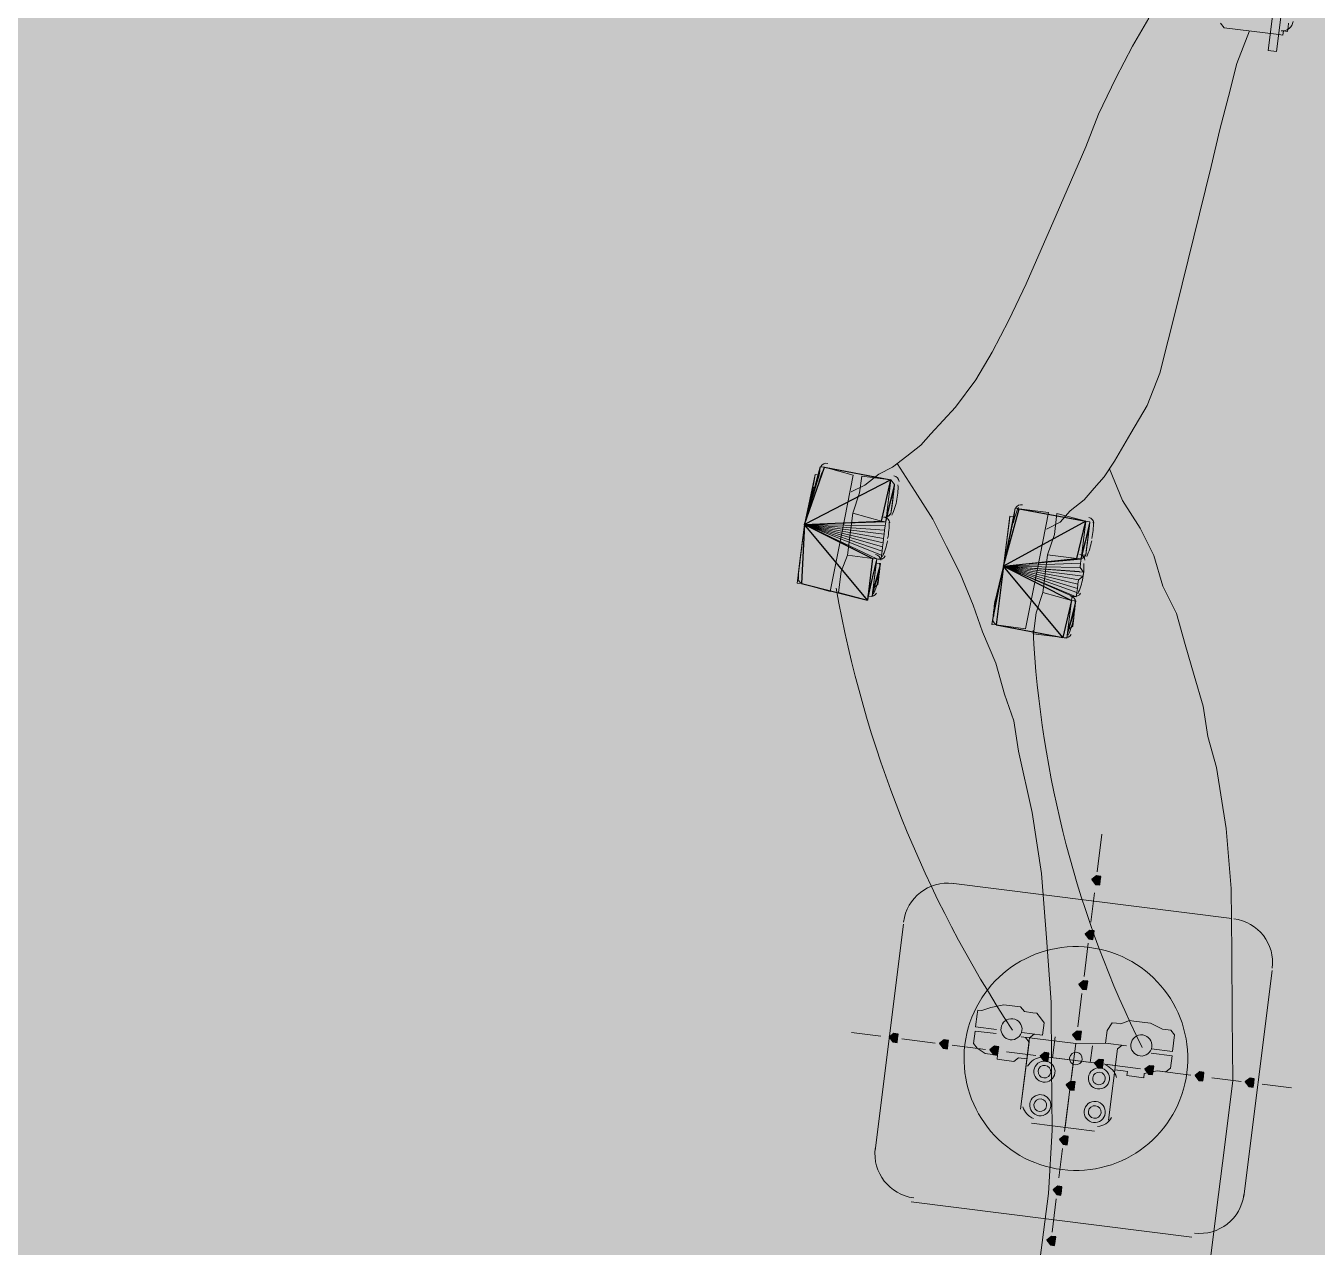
# Model space of a CAD drawing. Header units: metres. Extents: x -4 to 509425, y 7549 to 4732445.
# Drawn here: x 476035.607 to 476038.196, y 4719723.227 to 4719725.675 of the extents above; entities that cross this region are included whole.
import ezdxf

# ---------------------------------------------------------------- set-up
doc = ezdxf.new("R2010")
doc.units = ezdxf.units.M
doc.header["$LTSCALE"] = 0.01
doc.header["$MEASUREMENT"] = 0
doc.layers.get('0').update_dxf_attribs({"lineweight": 0})
doc.layers.add('_SUBESTACIÓN', color=1, linetype='Continuous')
doc.layers.add('SUBESTACION LA VID', color=253, linetype='Continuous')

# ---------------------------------------------------------------- blocks, each defined once
blk = doc.blocks.new('A$Cfff6051d')
at = {"layer": 'SUBESTACION LA VID', "transparency": 33554687}
h = blk.add_hatch(color=256, dxfattribs=at)
h.dxf.hatch_style = 2
h.paths.add_polyline_path([(476037.7612, 4719723.9615), (476037.7623, 4719723.9699), (476037.7539, 4719723.9709), (476037.7444, 4719723.9636), (476037.7518, 4719723.9541), (476037.7602, 4719723.9531)])
h = blk.add_hatch(color=256, dxfattribs=at)
h.dxf.hatch_style = 2
h.paths.add_polyline_path([(476037.7475, 4719723.8523), (476037.7486, 4719723.8607), (476037.7402, 4719723.8617), (476037.7307, 4719723.8544), (476037.7381, 4719723.8449), (476037.7465, 4719723.8439)])
h = blk.add_hatch(color=256, dxfattribs=at)
h.dxf.hatch_style = 2
h.paths.add_polyline_path([(476037.7349, 4719723.7515), (476037.736, 4719723.7599), (476037.7276, 4719723.7609), (476037.7181, 4719723.7536), (476037.7254, 4719723.7441), (476037.7338, 4719723.7431)])
h = blk.add_hatch(color=256, dxfattribs=at)
h.dxf.hatch_style = 2
h.paths.add_polyline_path([(476037.7223, 4719723.6506), (476037.7233, 4719723.659), (476037.7149, 4719723.6601), (476037.7055, 4719723.6528), (476037.7128, 4719723.6433), (476037.7212, 4719723.6422)])
h = blk.add_hatch(color=256, dxfattribs=at)
h.dxf.hatch_style = 2
h.paths.add_polyline_path([(476037.3547, 4719723.6455), (476037.3558, 4719723.6539), (476037.3474, 4719723.655), (476037.3379, 4719723.6476), (476037.3453, 4719723.6382), (476037.3537, 4719723.6371)])
h = blk.add_hatch(color=256, dxfattribs=at)
h.dxf.hatch_style = 2
h.paths.add_polyline_path([(476037.4555, 4719723.6329), (476037.4566, 4719723.6413), (476037.4482, 4719723.6423), (476037.4387, 4719723.635), (476037.4461, 4719723.6255), (476037.4545, 4719723.6245)])
h = blk.add_hatch(color=256, dxfattribs=at)
h.dxf.hatch_style = 2
h.paths.add_polyline_path([(476037.5563, 4719723.6203), (476037.5574, 4719723.6287), (476037.549, 4719723.6297), (476037.5395, 4719723.6224), (476037.5469, 4719723.6129), (476037.5553, 4719723.6119)])
h = blk.add_hatch(color=256, dxfattribs=at)
h.dxf.hatch_style = 2
h.paths.add_polyline_path([(476037.6571, 4719723.6076), (476037.6582, 4719723.616), (476037.6498, 4719723.6171), (476037.6403, 4719723.6097), (476037.6477, 4719723.6003), (476037.6561, 4719723.5992)])
h = blk.add_hatch(color=256, dxfattribs=at)
h.dxf.hatch_style = 2
h.paths.add_polyline_path([(476037.7663, 4719723.5939), (476037.7674, 4719723.6023), (476037.759, 4719723.6034), (476037.7495, 4719723.596), (476037.7569, 4719723.5866), (476037.7653, 4719723.5855)])
h = blk.add_hatch(color=256, dxfattribs=at)
h.dxf.hatch_style = 2
h.paths.add_polyline_path([(476037.8671, 4719723.5813), (476037.8682, 4719723.5897), (476037.8598, 4719723.5907), (476037.8503, 4719723.5834), (476037.8577, 4719723.5739), (476037.8661, 4719723.5729)])
h = blk.add_hatch(color=256, dxfattribs=at)
h.dxf.hatch_style = 2
h.paths.add_polyline_path([(476037.7096, 4719723.5498), (476037.7107, 4719723.5582), (476037.7023, 4719723.5593), (476037.6928, 4719723.552), (476037.7002, 4719723.5425), (476037.7086, 4719723.5414)])
h = blk.add_hatch(color=256, dxfattribs=at)
h.dxf.hatch_style = 2
h.paths.add_polyline_path([(476037.9679, 4719723.5687), (476037.969, 4719723.5771), (476037.9606, 4719723.5781), (476037.9511, 4719723.5708), (476037.9585, 4719723.5613), (476037.9669, 4719723.5603)])
h = blk.add_hatch(color=256, dxfattribs=at)
h.dxf.hatch_style = 2
h.paths.add_polyline_path([(476038.0688, 4719723.556), (476038.0698, 4719723.5644), (476038.0614, 4719723.5655), (476038.0519, 4719723.5581), (476038.0593, 4719723.5487), (476038.0677, 4719723.5476)])
h = blk.add_hatch(color=256, dxfattribs=at)
h.dxf.hatch_style = 2
h.paths.add_polyline_path([(476037.6959, 4719723.4406), (476037.697, 4719723.449), (476037.6886, 4719723.4501), (476037.6791, 4719723.4427), (476037.6865, 4719723.4333), (476037.6949, 4719723.4322)])
h = blk.add_hatch(color=256, dxfattribs=at)
h.dxf.hatch_style = 2
h.paths.add_polyline_path([(476037.6833, 4719723.3398), (476037.6843, 4719723.3482), (476037.6759, 4719723.3493), (476037.6665, 4719723.3419), (476037.6738, 4719723.3325), (476037.6822, 4719723.3314)])
h = blk.add_hatch(color=256, dxfattribs=at)
h.dxf.hatch_style = 2
h.paths.add_polyline_path([(476037.6707, 4719723.239), (476037.6717, 4719723.2474), (476037.6633, 4719723.2485), (476037.6539, 4719723.2411), (476037.6612, 4719723.2317), (476037.6696, 4719723.2306)])
at = {"layer": 'SUBESTACION LA VID', "lineweight": 15}
for p, q in [((476038.0097, 4719725.6709), (476038.1189, 4719725.6572)), ((476037.7549, 4719723.9793), (476037.7644, 4719724.0549)), ((476037.4619, 4719723.9563), (476038.0248, 4719723.8858)), ((476037.7423, 4719723.8785), (476037.7497, 4719723.9373)), ((476037.3664, 4719723.8744), (476037.3095, 4719723.4208)), ((476037.7286, 4719723.7693), (476037.737, 4719723.8365)), ((476038.1056, 4719723.7818), (476038.0487, 4719723.3282)), ((476037.716, 4719723.6685), (476037.7244, 4719723.7357)), ((476037.2623, 4719723.6571), (476037.3211, 4719723.6497)), ((476037.3631, 4719723.6445), (476037.4303, 4719723.6361)), ((476037.4639, 4719723.6318), (476037.5311, 4719723.6234)), ((476037.7118, 4719723.6349), (476037.6025, 4719723.6486)), ((476037.6708, 4719723.6486), (476037.6655, 4719723.6066)), ((476037.7033, 4719723.5677), (476037.7118, 4719723.6349)), ((476037.7118, 4719723.6349), (476037.7716, 4719723.6359)), ((476037.7716, 4719723.6359), (476037.8136, 4719723.6307)), ((476037.5731, 4719723.6182), (476037.6319, 4719723.6108)), ((476037.7915, 4719723.5908), (476037.6403, 4719723.6097)), ((476037.6739, 4719723.6055), (476037.7327, 4719723.5981)), ((476037.7454, 4719723.6307), (476037.7411, 4719723.5971)), ((476037.7075, 4719723.6013), (476037.6896, 4719723.4585)), ((476037.7747, 4719723.5929), (476037.8419, 4719723.5845)), ((476037.8755, 4719723.5802), (476037.9427, 4719723.5718)), ((476037.9847, 4719723.5665), (476038.0435, 4719723.5592)), ((476038.0856, 4719723.5539), (476038.1444, 4719723.5465)), ((476037.6907, 4719723.4669), (476037.6981, 4719723.5257)), ((476037.7495, 4719723.4595), (476037.6235, 4719723.4753)), ((476037.6781, 4719723.3661), (476037.6854, 4719723.4249)), ((476037.6644, 4719723.2569), (476037.6728, 4719723.3241)), ((476037.3819, 4719723.3179), (476037.9447, 4719723.2473))]:
    blk.add_line(p, q, dxfattribs=at)
at = {"layer": 'SUBESTACION LA VID', "lineweight": 0}
for p, q in [((476037.3488, 4719724.7555), (476037.332, 4719724.6893)), ((476037.3446, 4719724.7219), (476037.3436, 4719724.7135)), ((476037.1682, 4719724.6757), (476037.3309, 4719724.6809)), ((476037.1682, 4719724.6757), (476037.3309, 4719724.6809)), ((476037.1682, 4719724.6757), (476037.3309, 4719724.6809)), ((476037.1682, 4719724.6757), (476037.3299, 4719724.6725)), ((476037.1682, 4719724.6757), (476037.3299, 4719724.6725)), ((476037.1682, 4719724.6757), (476037.3288, 4719724.6641)), ((476037.1682, 4719724.6757), (476037.3288, 4719724.6641)), ((476037.1682, 4719724.6757), (476037.3278, 4719724.6557)), ((476037.1682, 4719724.6757), (476037.3278, 4719724.6557)), ((476037.3267, 4719724.6473), (476037.1682, 4719724.6757)), ((476037.3267, 4719724.6473), (476037.1682, 4719724.6757)), ((476037.1682, 4719724.6757), (476037.3131, 4719724.6064)), ((476037.1682, 4719724.6757), (476037.3131, 4719724.6064)), ((476037.1682, 4719724.6757), (476037.3225, 4719724.6137)), ((476037.1682, 4719724.6757), (476037.3225, 4719724.6137)), ((476037.1682, 4719724.6757), (476037.3225, 4719724.6137)), ((476037.1682, 4719724.6757), (476037.3236, 4719724.6221)), ((476037.1682, 4719724.6757), (476037.3236, 4719724.6221)), ((476037.1682, 4719724.6757), (476037.3246, 4719724.6305)), ((476037.1682, 4719724.6757), (476037.3246, 4719724.6305)), ((476037.3257, 4719724.6389), (476037.1682, 4719724.6757)), ((476037.3257, 4719724.6389), (476037.1682, 4719724.6757)), ((476037.7405, 4719724.6808), (476037.7226, 4719724.6062)), ((476037.3257, 4719724.6389), (476037.3267, 4719724.6473)), ((476037.3267, 4719724.6473), (476037.3267, 4719724.6473)), ((476037.3036, 4719724.5308), (476037.312, 4719724.598)), ((476037.5672, 4719724.5916), (476037.7226, 4719724.6062)), ((476037.5672, 4719724.5916), (476037.7216, 4719724.5978)), ((476037.5672, 4719724.5916), (476037.7216, 4719724.5978)), ((476037.5672, 4719724.5916), (476037.7216, 4719724.5978)), ((476037.5672, 4719724.5916), (476037.7216, 4719724.5978)), ((476037.5672, 4719724.5916), (476037.7205, 4719724.5894)), ((476037.5672, 4719724.5916), (476037.7205, 4719724.5894)), ((476037.5672, 4719724.5916), (476037.7194, 4719724.581)), ((476037.5672, 4719724.5916), (476037.7278, 4719724.58)), ((476037.5672, 4719724.5916), (476037.7268, 4719724.5716)), ((476037.7268, 4719724.5716), (476037.5672, 4719724.5916)), ((476037.7173, 4719724.5642), (476037.5672, 4719724.5916)), ((476037.5672, 4719724.5916), (476037.7047, 4719724.5317)), ((476037.5672, 4719724.5916), (476037.7131, 4719724.5306)), ((476037.5672, 4719724.5916), (476037.7131, 4719724.5306)), ((476037.5672, 4719724.5916), (476037.7131, 4719724.5306)), ((476037.5672, 4719724.5916), (476037.7142, 4719724.539)), ((476037.5672, 4719724.5916), (476037.7142, 4719724.539)), ((476037.5672, 4719724.5916), (476037.7152, 4719724.5474)), ((476037.5672, 4719724.5916), (476037.7152, 4719724.5474)), ((476037.5672, 4719724.5916), (476037.7163, 4719724.5558)), ((476037.7163, 4719724.5558), (476037.5672, 4719724.5916)), ((476037.7173, 4719724.5642), (476037.5672, 4719724.5916)), ((476037.3162, 4719724.5633), (476037.3173, 4719724.5717)), ((476037.7163, 4719724.5558), (476037.7173, 4719724.5642)), ((476037.7268, 4719724.5716), (476037.7173, 4719724.5642)), ((476037.6942, 4719724.4477), (476037.7037, 4719724.5233)), ((476037.6942, 4719724.4477), (476037.7037, 4719724.5233)), ((476037.6952, 4719724.4561), (476037.7121, 4719724.5222))]:
    blk.add_line(p, q, dxfattribs=at)
at = {"layer": 'SUBESTACION LA VID', "lineweight": 15}
for points in [[(476038.1388, 4719725.6803), (476038.1378, 4719725.6719), (476038.1367, 4719725.6635), (476038.1283, 4719725.6646), (476038.1273, 4719725.6562), (476038.1189, 4719725.6572), (476038.0097, 4719725.6709), (476038.0023, 4719725.6804)], [(476038.1368, 4719725.8), (476038.1147, 4719725.6236), (476038.0979, 4719725.6257), (476038.12, 4719725.8021)], [(476037.8585, 4719725.6899), (476037.8259, 4719725.6342), (476037.7923, 4719725.5702), (476037.7576, 4719725.4977), (476037.7324, 4719725.4326), (476037.6725, 4719725.2951), (476037.6125, 4719725.1576), (476037.5779, 4719725.0851), (476037.5442, 4719725.0211), (476037.5117, 4719724.9654), (476037.4707, 4719724.9108), (476037.4213, 4719724.8573), (476037.4014, 4719724.8342), (476037.373, 4719724.8122), (476037.3446, 4719724.7901), (476037.3173, 4719724.7765), (476037.289, 4719724.7545), (476037.2617, 4719724.7408)], [(476038.0601, 4719725.6646), (476038.0348, 4719725.5995), (476038.018, 4719725.5334), (476038.0012, 4719725.4672), (476037.9833, 4719725.3927), (476037.9486, 4719725.252), (476037.9139, 4719725.1113), (476037.8971, 4719725.0451), (476037.8803, 4719724.979), (476037.855, 4719724.9139), (476037.8225, 4719724.8582), (476037.7899, 4719724.8026), (476037.7689, 4719724.7711), (476037.7489, 4719724.748), (476037.7289, 4719724.7249), (476037.7006, 4719724.7028), (476037.6806, 4719724.6798), (476037.6533, 4719724.6661)], [(476037.6402, 4719723.2002), (476037.657, 4719723.3346), (476037.6644, 4719723.4617), (476037.6634, 4719723.5898), (476037.6624, 4719723.7179), (476037.653, 4719723.847), (476037.6436, 4719723.9762), (476037.6248, 4719724.098), (476037.5975, 4719724.2209), (476037.5881, 4719724.2818), (476037.5692, 4719724.3354), (476037.5514, 4719724.3973), (476037.5251, 4719724.4603), (476037.5063, 4719724.5139), (476037.48, 4719724.5769), (476037.4527, 4719724.6315), (476037.4255, 4719724.6861), (476037.3898, 4719724.7418), (476037.3541, 4719724.7975)], [(476037.2081, 4719724.7902), (476037.2659, 4719724.7744), (476037.2427, 4719724.6579), (476037.2196, 4719724.5413), (476037.1618, 4719724.5571)], [(476037.3415, 4719724.7649), (476037.2081, 4719724.7902), (476037.1997, 4719724.7912), (476037.1987, 4719724.7828), (476037.1976, 4719724.7744), (476037.1892, 4719724.7755), (476037.1882, 4719724.7671), (476037.1871, 4719724.7587), (476037.1682, 4719724.6757), (476037.3267, 4719724.6473), (476037.3278, 4719724.6557), (476037.3288, 4719724.6641), (476037.3299, 4719724.6725), (476037.3309, 4719724.6809), (476037.3225, 4719724.682), (476037.3309, 4719724.6809), (476037.332, 4719724.6893), (476037.3415, 4719724.6967), (476037.3425, 4719724.7051), (476037.3436, 4719724.7135), (476037.3446, 4719724.7219), (476037.3457, 4719724.7303), (476037.3467, 4719724.7387), (476037.3478, 4719724.7471), (476037.3488, 4719724.7555), (476037.3415, 4719724.7649)], [(476037.3415, 4719724.7649), (476037.2827, 4719724.7723), (476037.2785, 4719724.7387), (476037.2648, 4719724.6978), (476037.3225, 4719724.682)], [(476037.9773, 4719723.1665), (476037.9941, 4719723.3009), (476038.0099, 4719723.4269), (476038.0267, 4719723.5613), (476038.0257, 4719723.6894), (476038.0247, 4719723.8175), (476038.0237, 4719723.9456), (476038.0133, 4719724.0664), (476037.9944, 4719724.1882), (476037.9766, 4719724.2502), (476037.9672, 4719724.3111), (476037.9493, 4719724.373), (476037.9315, 4719724.435), (476037.9137, 4719724.497), (476037.8864, 4719724.5516), (476037.8686, 4719724.6135), (476037.8413, 4719724.6681), (476037.8056, 4719724.7238), (476037.7794, 4719724.7868)], [(476037.1577, 4719724.5917), (476037.1682, 4719724.6757), (476037.1861, 4719724.7503)], [(476037.3225, 4719724.682), (476037.2648, 4719724.6978), (476037.2595, 4719724.6558), (476037.2543, 4719724.6138), (476037.3047, 4719724.6074)], [(476037.5987, 4719724.7071), (476037.6575, 4719724.6997), (476037.6344, 4719724.5832), (476037.6112, 4719724.4666), (476037.5524, 4719724.474)], [(476037.7321, 4719724.6818), (476037.5987, 4719724.7071), (476037.5903, 4719724.7081), (476037.5893, 4719724.6997), (476037.5882, 4719724.6913), (476037.5798, 4719724.6924), (476037.5788, 4719724.684), (476037.5777, 4719724.6756), (476037.5672, 4719724.5916), (476037.7173, 4719724.5642), (476037.7268, 4719724.5716), (476037.7278, 4719724.58), (476037.7205, 4719724.5894), (476037.7216, 4719724.5978), (476037.7226, 4719724.6062), (476037.7142, 4719724.6073), (476037.7226, 4719724.6062), (476037.7237, 4719724.6146), (476037.7321, 4719724.6136), (476037.7331, 4719724.622), (476037.7342, 4719724.6304), (476037.7352, 4719724.6388), (476037.7363, 4719724.6472), (476037.7373, 4719724.6556), (476037.7384, 4719724.664), (476037.7394, 4719724.6724), (476037.7405, 4719724.6808), (476037.7321, 4719724.6818)], [(476037.7321, 4719724.6818), (476037.6743, 4719724.6976), (476037.6691, 4719724.6556), (476037.6554, 4719724.6147), (476037.7142, 4719724.6073)], [(476037.2941, 4719724.5234), (476037.1618, 4719724.5571), (476037.1534, 4719724.5581), (476037.1545, 4719724.5665), (476037.1555, 4719724.5749), (476037.1566, 4719724.5833), (476037.1577, 4719724.5917), (476037.1682, 4719724.6757), (476037.3267, 4719724.6473), (476037.3257, 4719724.6389), (476037.3246, 4719724.6305), (476037.3236, 4719724.6221), (476037.3225, 4719724.6137), (476037.3215, 4719724.6053), (476037.3131, 4719724.6064), (476037.3047, 4719724.6074), (476037.3131, 4719724.6064), (476037.312, 4719724.598), (476037.3204, 4719724.5969), (476037.3194, 4719724.5885), (476037.3183, 4719724.5801), (476037.3173, 4719724.5717), (476037.3162, 4719724.5633), (476037.3151, 4719724.5549), (476037.3057, 4719724.5476), (476037.3046, 4719724.5392), (476037.3036, 4719724.5308), (476037.2952, 4719724.5318), (476037.2941, 4719724.5234)], [(476037.5493, 4719724.517), (476037.5672, 4719724.5916), (476037.5777, 4719724.6756)], [(476037.3047, 4719724.6074), (476037.2543, 4719724.6138), (476037.2417, 4719724.5812), (476037.2364, 4719724.5392), (476037.2941, 4719724.5234)], [(476037.6858, 4719724.4487), (476037.5524, 4719724.474), (476037.544, 4719724.475), (476037.5451, 4719724.4834), (476037.5462, 4719724.4918), (476037.5472, 4719724.5002), (476037.5483, 4719724.5086), (476037.5493, 4719724.517), (476037.5672, 4719724.5916), (476037.7173, 4719724.5642), (476037.7163, 4719724.5558), (476037.7152, 4719724.5474), (476037.7142, 4719724.539), (476037.7131, 4719724.5306), (476037.7047, 4719724.5317), (476037.7037, 4719724.5233), (476037.7121, 4719724.5222), (476037.711, 4719724.5138), (476037.71, 4719724.5054), (476037.7089, 4719724.497), (476037.7079, 4719724.4886), (476037.7068, 4719724.4802), (476037.7058, 4719724.4718), (476037.6963, 4719724.4645), (476037.6952, 4719724.4561), (476037.6942, 4719724.4477), (476037.6858, 4719724.4487)], [(476037.7142, 4719724.6073), (476037.6554, 4719724.6147), (476037.6512, 4719724.5811), (476037.6459, 4719724.5391), (476037.7037, 4719724.5233)], [(476037.7037, 4719724.5233), (476037.6459, 4719724.5391), (476037.6323, 4719724.4981), (476037.627, 4719724.4561), (476037.6858, 4719724.4487)], [(476037.5532, 4719723.6633), (476037.5112, 4719723.6686), (476037.5144, 4719723.6938), (476037.5154, 4719723.7022), (476037.5238, 4719723.7011), (476037.5417, 4719723.7074), (476037.5679, 4719723.7127), (476037.6015, 4719723.7084), (476037.6089, 4719723.699), (476037.6257, 4719723.6969), (476037.6341, 4719723.6958), (476037.6414, 4719723.6864), (476037.6488, 4719723.6769), (476037.6456, 4719723.6517), (476037.6036, 4719723.657)], [(476037.5521, 4719723.6549), (476037.5101, 4719723.6602), (476037.507, 4719723.635), (476037.5143, 4719723.6255), (476037.5301, 4719723.615), (476037.5553, 4719723.6119), (476037.5542, 4719723.6035), (476037.5878, 4719723.5992), (476037.5973, 4719723.6066), (476037.6141, 4719723.6045)], [(476037.864, 4719723.6243), (476037.906, 4719723.6191), (476037.9102, 4719723.6527), (476037.9029, 4719723.6621), (476037.8861, 4719723.6642), (476037.8619, 4719723.6758), (476037.8283, 4719723.68), (476037.8199, 4719723.6811), (476037.8021, 4719723.6748), (476037.7937, 4719723.6758), (476037.7853, 4719723.6769), (476037.7748, 4719723.6611), (476037.7716, 4719723.6359), (476037.8136, 4719723.6307)], [(476037.6288, 4719723.6538), (476037.6193, 4719723.6465), (476037.6014, 4719723.5037)], [(476037.6109, 4719723.6475), (476037.6183, 4719723.6381), (476037.6014, 4719723.5037)], [(476037.8052, 4719723.6317), (476037.7958, 4719723.6244), (476037.7779, 4719723.4816)], [(476037.863, 4719723.6159), (476037.905, 4719723.6107), (476037.9018, 4719723.5855), (476037.8923, 4719723.5781), (476037.8755, 4719723.5802), (476037.8493, 4719723.575), (476037.8482, 4719723.5666), (476037.8146, 4719723.5708), (476037.8157, 4719723.5792), (476037.8073, 4719723.5803), (476037.7905, 4719723.5824)]]:
    blk.add_lwpolyline(points, dxfattribs=at)
at = {"layer": 'SUBESTACION LA VID', "lineweight": 0}
for points in [[(476037.1682, 4719724.6757), (476037.1997, 4719724.7912), (476037.1682, 4719724.6757), (476037.1997, 4719724.7912)], [(476037.1682, 4719724.6757), (476037.2081, 4719724.7902), (476037.1682, 4719724.6757)], [(476037.1682, 4719724.6757), (476037.1976, 4719724.7744), (476037.1682, 4719724.6757), (476037.1987, 4719724.7828), (476037.1682, 4719724.6757), (476037.1987, 4719724.7828)], [(476037.1682, 4719724.6757), (476037.1882, 4719724.7671), (476037.1682, 4719724.6757), (476037.1882, 4719724.7671), (476037.1682, 4719724.6757), (476037.1892, 4719724.7755)], [(476037.1682, 4719724.6757), (476037.3225, 4719724.682), (476037.3415, 4719724.7649), (476037.3225, 4719724.682), (476037.3415, 4719724.7649), (476037.3309, 4719724.6809), (476037.1682, 4719724.6757)], [(476037.3415, 4719724.7649), (476037.3309, 4719724.6809), (476037.3415, 4719724.7649), (476037.3309, 4719724.6809), (476037.1682, 4719724.6757)], [(476037.1682, 4719724.6757), (476037.1871, 4719724.7587), (476037.1682, 4719724.6757), (476037.1871, 4719724.7587)], [(476037.3415, 4719724.7649), (476037.3225, 4719724.682), (476037.3415, 4719724.7649)], [(476037.3309, 4719724.6809), (476037.3488, 4719724.7555), (476037.332, 4719724.6893), (476037.3488, 4719724.7555), (476037.332, 4719724.6893)], [(476037.3488, 4719724.7555), (476037.332, 4719724.6893), (476037.3488, 4719724.7555)], [(476037.3488, 4719724.7555), (476037.332, 4719724.6893), (476037.3488, 4719724.7555), (476037.332, 4719724.6893)], [(476037.3488, 4719724.7555), (476037.332, 4719724.6893), (476037.3478, 4719724.7471)], [(476037.3478, 4719724.7471), (476037.3415, 4719724.6967), (476037.3478, 4719724.7471), (476037.3415, 4719724.6967)], [(476037.3415, 4719724.6967), (476037.3478, 4719724.7471), (476037.3425, 4719724.7051), (476037.3467, 4719724.7387)], [(476037.3467, 4719724.7387), (476037.3425, 4719724.7051), (476037.3467, 4719724.7387), (476037.3425, 4719724.7051)], [(476037.3425, 4719724.7051), (476037.3467, 4719724.7387), (476037.3436, 4719724.7135)], [(476037.3457, 4719724.7303), (476037.3436, 4719724.7135), (476037.3457, 4719724.7303)], [(476037.3457, 4719724.7303), (476037.3436, 4719724.7135), (476037.3457, 4719724.7303)], [(476037.5672, 4719724.5916), (476037.5882, 4719724.6913), (476037.5672, 4719724.5916), (476037.5893, 4719724.6997), (476037.5672, 4719724.5916), (476037.5903, 4719724.7081), (476037.5672, 4719724.5916), (476037.5903, 4719724.7081), (476037.5672, 4719724.5916), (476037.5987, 4719724.7071), (476037.5672, 4719724.5916), (476037.5987, 4719724.7071)], [(476037.1682, 4719724.6757), (476037.1534, 4719724.5581), (476037.1682, 4719724.6757), (476037.1534, 4719724.5581), (476037.1682, 4719724.6757), (476037.1618, 4719724.5571), (476037.1682, 4719724.6757)], [(476037.1682, 4719724.6757), (476037.1566, 4719724.5833), (476037.1682, 4719724.6757), (476037.1566, 4719724.5833), (476037.1682, 4719724.6757), (476037.1555, 4719724.5749), (476037.1682, 4719724.6757), (476037.1545, 4719724.5665), (476037.1682, 4719724.6757), (476037.1545, 4719724.5665)], [(476037.1682, 4719724.6757), (476037.1577, 4719724.5917), (476037.1682, 4719724.6757), (476037.1577, 4719724.5917)], [(476037.3047, 4719724.6074), (476037.2941, 4719724.5234), (476037.3131, 4719724.6064), (476037.1682, 4719724.6757)], [(476037.1682, 4719724.6757), (476037.3131, 4719724.6064), (476037.2952, 4719724.5318), (476037.3131, 4719724.6064), (476037.2952, 4719724.5318)], [(476037.1682, 4719724.6757), (476037.3131, 4719724.6064), (476037.2952, 4719724.5318)], [(476037.5672, 4719724.5916), (476037.5777, 4719724.6756), (476037.5672, 4719724.5916), (476037.5788, 4719724.684), (476037.5672, 4719724.5916), (476037.5788, 4719724.684), (476037.5672, 4719724.5916), (476037.5798, 4719724.6924)], [(476037.7142, 4719724.6073), (476037.7321, 4719724.6818), (476037.7226, 4719724.6062), (476037.7321, 4719724.6818), (476037.7226, 4719724.6062), (476037.5672, 4719724.5916)], [(476037.7321, 4719724.6818), (476037.7226, 4719724.6062), (476037.7405, 4719724.6808), (476037.7226, 4719724.6062), (476037.5672, 4719724.5916)], [(476037.7321, 4719724.6818), (476037.7142, 4719724.6073), (476037.7321, 4719724.6818)], [(476037.7405, 4719724.6808), (476037.7226, 4719724.6062), (476037.7405, 4719724.6808), (476037.7226, 4719724.6062), (476037.7405, 4719724.6808)], [(476037.7405, 4719724.6808), (476037.7226, 4719724.6062), (476037.7405, 4719724.6808)], [(476037.7226, 4719724.6062), (476037.7394, 4719724.6724), (476037.7237, 4719724.6146), (476037.7394, 4719724.6724)], [(476037.7394, 4719724.6724), (476037.7321, 4719724.6136), (476037.7394, 4719724.6724)], [(476037.7394, 4719724.6724), (476037.7321, 4719724.6136), (476037.7394, 4719724.6724), (476037.7331, 4719724.622)], [(476037.7384, 4719724.664), (476037.7331, 4719724.622), (476037.7384, 4719724.664), (476037.7331, 4719724.622)], [(476037.7384, 4719724.664), (476037.7331, 4719724.622), (476037.7384, 4719724.664), (476037.7342, 4719724.6304)], [(476037.7373, 4719724.6556), (476037.7342, 4719724.6304), (476037.7373, 4719724.6556)], [(476037.7373, 4719724.6556), (476037.7342, 4719724.6304), (476037.7373, 4719724.6556)], [(476037.7342, 4719724.6304), (476037.7363, 4719724.6472), (476037.7352, 4719724.6388)], [(476037.7363, 4719724.6472), (476037.7352, 4719724.6388), (476037.7363, 4719724.6472)], [(476037.2952, 4719724.5318), (476037.3131, 4719724.6064), (476037.2952, 4719724.5318), (476037.3131, 4719724.6064), (476037.2952, 4719724.5318)], [(476037.3131, 4719724.6064), (476037.3036, 4719724.5308), (476037.312, 4719724.598), (476037.3036, 4719724.5308)], [(476037.3036, 4719724.5308), (476037.312, 4719724.598), (476037.3036, 4719724.5308)], [(476037.312, 4719724.598), (476037.3036, 4719724.5308), (476037.3204, 4719724.5969), (476037.3036, 4719724.5308)], [(476037.3036, 4719724.5308), (476037.3204, 4719724.5969), (476037.3046, 4719724.5392)], [(476037.5672, 4719724.5916), (476037.5462, 4719724.4918), (476037.5672, 4719724.5916), (476037.5451, 4719724.4834), (476037.5672, 4719724.5916), (476037.5451, 4719724.4834), (476037.5672, 4719724.5916), (476037.544, 4719724.475), (476037.5672, 4719724.5916), (476037.5524, 4719724.474), (476037.5672, 4719724.5916)], [(476037.5493, 4719724.517), (476037.5672, 4719724.5916), (476037.5483, 4719724.5086), (476037.5672, 4719724.5916), (476037.5483, 4719724.5086), (476037.5672, 4719724.5916), (476037.5472, 4719724.5002), (476037.5672, 4719724.5916), (476037.5472, 4719724.5002)], [(476037.5672, 4719724.5916), (476037.7037, 4719724.5233), (476037.6858, 4719724.4487), (476037.7037, 4719724.5233), (476037.6858, 4719724.4487), (476037.7037, 4719724.5233), (476037.5672, 4719724.5916)], [(476037.6858, 4719724.4487), (476037.7037, 4719724.5233), (476037.6858, 4719724.4487), (476037.7037, 4719724.5233), (476037.5672, 4719724.5916)], [(476037.3046, 4719724.5392), (476037.3194, 4719724.5885), (476037.3046, 4719724.5392), (476037.3194, 4719724.5885)], [(476037.3194, 4719724.5885), (476037.3046, 4719724.5392), (476037.3183, 4719724.5801), (476037.3057, 4719724.5476)], [(476037.3057, 4719724.5476), (476037.3183, 4719724.5801), (476037.3057, 4719724.5476), (476037.3183, 4719724.5801)], [(476037.3183, 4719724.5801), (476037.3057, 4719724.5476), (476037.3173, 4719724.5717)], [(476037.3151, 4719724.5549), (476037.3173, 4719724.5717), (476037.3151, 4719724.5549)], [(476037.3151, 4719724.5549), (476037.3173, 4719724.5717), (476037.3151, 4719724.5549)], [(476037.6858, 4719724.4487), (476037.7037, 4719724.5233), (476037.6858, 4719724.4487)], [(476037.6942, 4719724.4477), (476037.7037, 4719724.5233), (476037.6942, 4719724.4477), (476037.7037, 4719724.5233), (476037.6942, 4719724.4477)], [(476037.7121, 4719724.5222), (476037.6952, 4719724.4561), (476037.711, 4719724.5138), (476037.6952, 4719724.4561)], [(476037.6952, 4719724.4561), (476037.711, 4719724.5138), (476037.6952, 4719724.4561)], [(476037.6952, 4719724.4561), (476037.711, 4719724.5138), (476037.6952, 4719724.4561), (476037.71, 4719724.5054)], [(476037.6963, 4719724.4645), (476037.71, 4719724.5054), (476037.6963, 4719724.4645), (476037.71, 4719724.5054)], [(476037.71, 4719724.5054), (476037.6963, 4719724.4645), (476037.7089, 4719724.497), (476037.6963, 4719724.4645)], [(476037.7058, 4719724.4718), (476037.7089, 4719724.497), (476037.7058, 4719724.4718)], [(476037.7089, 4719724.497), (476037.7058, 4719724.4718), (476037.7079, 4719724.4886)], [(476037.7068, 4719724.4802), (476037.7079, 4719724.4886), (476037.7068, 4719724.4802)], [(476037.7068, 4719724.4802), (476037.7079, 4719724.4886), (476037.7068, 4719724.4802)]]:
    blk.add_lwpolyline(points, dxfattribs=at)
at = {"layer": 'SUBESTACION LA VID'}
for points in [[(476037.7612, 4719723.9615), (476037.7623, 4719723.9699), (476037.7539, 4719723.9709), (476037.7444, 4719723.9636), (476037.7518, 4719723.9541), (476037.7602, 4719723.9531)], [(476037.7475, 4719723.8523), (476037.7486, 4719723.8607), (476037.7402, 4719723.8617), (476037.7307, 4719723.8544), (476037.7381, 4719723.8449), (476037.7465, 4719723.8439)], [(476037.7349, 4719723.7515), (476037.736, 4719723.7599), (476037.7276, 4719723.7609), (476037.7181, 4719723.7536), (476037.7254, 4719723.7441), (476037.7338, 4719723.7431)], [(476037.7223, 4719723.6506), (476037.7233, 4719723.659), (476037.7149, 4719723.6601), (476037.7055, 4719723.6528), (476037.7128, 4719723.6433), (476037.7212, 4719723.6422)], [(476037.3547, 4719723.6455), (476037.3558, 4719723.6539), (476037.3474, 4719723.655), (476037.3379, 4719723.6476), (476037.3453, 4719723.6382), (476037.3537, 4719723.6371)], [(476037.4555, 4719723.6329), (476037.4566, 4719723.6413), (476037.4482, 4719723.6423), (476037.4387, 4719723.635), (476037.4461, 4719723.6255), (476037.4545, 4719723.6245)], [(476037.5563, 4719723.6203), (476037.5574, 4719723.6287), (476037.549, 4719723.6297), (476037.5395, 4719723.6224), (476037.5469, 4719723.6129), (476037.5553, 4719723.6119)], [(476037.6571, 4719723.6076), (476037.6582, 4719723.616), (476037.6498, 4719723.6171), (476037.6403, 4719723.6097), (476037.6477, 4719723.6003), (476037.6561, 4719723.5992)], [(476037.7663, 4719723.5939), (476037.7674, 4719723.6023), (476037.759, 4719723.6034), (476037.7495, 4719723.596), (476037.7569, 4719723.5866), (476037.7653, 4719723.5855)], [(476037.8671, 4719723.5813), (476037.8682, 4719723.5897), (476037.8598, 4719723.5907), (476037.8503, 4719723.5834), (476037.8577, 4719723.5739), (476037.8661, 4719723.5729)], [(476037.7096, 4719723.5498), (476037.7107, 4719723.5582), (476037.7023, 4719723.5593), (476037.6928, 4719723.552), (476037.7002, 4719723.5425), (476037.7086, 4719723.5414)], [(476037.9679, 4719723.5687), (476037.969, 4719723.5771), (476037.9606, 4719723.5781), (476037.9511, 4719723.5708), (476037.9585, 4719723.5613), (476037.9669, 4719723.5603)], [(476038.0688, 4719723.556), (476038.0698, 4719723.5644), (476038.0614, 4719723.5655), (476038.0519, 4719723.5581), (476038.0593, 4719723.5487), (476038.0677, 4719723.5476)], [(476037.6959, 4719723.4406), (476037.697, 4719723.449), (476037.6886, 4719723.4501), (476037.6791, 4719723.4427), (476037.6865, 4719723.4333), (476037.6949, 4719723.4322)], [(476037.6833, 4719723.3398), (476037.6843, 4719723.3482), (476037.6759, 4719723.3493), (476037.6665, 4719723.3419), (476037.6738, 4719723.3325), (476037.6822, 4719723.3314)], [(476037.6707, 4719723.239), (476037.6717, 4719723.2474), (476037.6633, 4719723.2485), (476037.6539, 4719723.2411), (476037.6612, 4719723.2317), (476037.6696, 4719723.2306)]]:
    blk.add_lwpolyline(points, close=True, dxfattribs=at)
at = {"layer": 'SUBESTACION LA VID', "lineweight": 0}
for points in [[(476037.7612, 4719723.9615), (476037.7623, 4719723.9699), (476037.7539, 4719723.9709), (476037.7444, 4719723.9636), (476037.7518, 4719723.9541), (476037.7602, 4719723.9531)], [(476037.7475, 4719723.8523), (476037.7486, 4719723.8607), (476037.7402, 4719723.8617), (476037.7307, 4719723.8544), (476037.7381, 4719723.8449), (476037.7465, 4719723.8439)], [(476037.7349, 4719723.7515), (476037.736, 4719723.7599), (476037.7276, 4719723.7609), (476037.7181, 4719723.7536), (476037.7254, 4719723.7441), (476037.7338, 4719723.7431)], [(476037.7223, 4719723.6506), (476037.7233, 4719723.659), (476037.7149, 4719723.6601), (476037.7055, 4719723.6528), (476037.7128, 4719723.6433), (476037.7212, 4719723.6422)], [(476037.3547, 4719723.6455), (476037.3558, 4719723.6539), (476037.3474, 4719723.655), (476037.3379, 4719723.6476), (476037.3453, 4719723.6382), (476037.3537, 4719723.6371)], [(476037.4555, 4719723.6329), (476037.4566, 4719723.6413), (476037.4482, 4719723.6423), (476037.4387, 4719723.635), (476037.4461, 4719723.6255), (476037.4545, 4719723.6245)], [(476037.5563, 4719723.6203), (476037.5574, 4719723.6287), (476037.549, 4719723.6297), (476037.5395, 4719723.6224), (476037.5469, 4719723.6129), (476037.5553, 4719723.6119)], [(476037.6571, 4719723.6076), (476037.6582, 4719723.616), (476037.6498, 4719723.6171), (476037.6403, 4719723.6097), (476037.6477, 4719723.6003), (476037.6561, 4719723.5992)], [(476037.7663, 4719723.5939), (476037.7674, 4719723.6023), (476037.759, 4719723.6034), (476037.7495, 4719723.596), (476037.7569, 4719723.5866), (476037.7653, 4719723.5855)], [(476037.8671, 4719723.5813), (476037.8682, 4719723.5897), (476037.8598, 4719723.5907), (476037.8503, 4719723.5834), (476037.8577, 4719723.5739), (476037.8661, 4719723.5729)], [(476037.7096, 4719723.5498), (476037.7107, 4719723.5582), (476037.7023, 4719723.5593), (476037.6928, 4719723.552), (476037.7002, 4719723.5425), (476037.7086, 4719723.5414)], [(476037.9679, 4719723.5687), (476037.969, 4719723.5771), (476037.9606, 4719723.5781), (476037.9511, 4719723.5708), (476037.9585, 4719723.5613), (476037.9669, 4719723.5603)], [(476038.0688, 4719723.556), (476038.0698, 4719723.5644), (476038.0614, 4719723.5655), (476038.0519, 4719723.5581), (476038.0593, 4719723.5487), (476038.0677, 4719723.5476)], [(476037.6959, 4719723.4406), (476037.697, 4719723.449), (476037.6886, 4719723.4501), (476037.6791, 4719723.4427), (476037.6865, 4719723.4333), (476037.6949, 4719723.4322)], [(476037.6833, 4719723.3398), (476037.6843, 4719723.3482), (476037.6759, 4719723.3493), (476037.6665, 4719723.3419), (476037.6738, 4719723.3325), (476037.6822, 4719723.3314)], [(476037.6707, 4719723.239), (476037.6717, 4719723.2474), (476037.6633, 4719723.2485), (476037.6539, 4719723.2411), (476037.6612, 4719723.2317), (476037.6696, 4719723.2306)]]:
    blk.add_lwpolyline(points, close=True, dxfattribs=at)
at = {"layer": 'SUBESTACION LA VID', "lineweight": 15}
for points in [[(476038.1241, 4719725.6651), (476038.1357, 4719725.6636), (476038.1463, 4719725.6719), (476038.1478, 4719725.6835)], [(476037.2147, 4719724.7978), (476037.2091, 4719724.7991), (476037.2033, 4719724.7965), (476037.2006, 4719724.7914)], [(476037.2053, 4719724.7843), (476037.2006, 4719724.7743), (476037.1972, 4719724.7638), (476037.1952, 4719724.753)], [(476037.3578, 4719724.7613), (476037.3573, 4719724.767), (476037.353, 4719724.7717), (476037.3473, 4719724.7727)], [(476037.3527, 4719724.722), (476037.355, 4719724.7328), (476037.3559, 4719724.7438), (476037.3555, 4719724.7548)], [(476037.3433, 4719724.6942), (476037.3479, 4719724.7041), (476037.3513, 4719724.7146), (476037.3533, 4719724.7255)], [(476037.3265, 4719724.6901), (476037.3321, 4719724.6888), (476037.3379, 4719724.6914), (476037.3406, 4719724.6965)], [(476037.5969, 4719724.7096), (476037.5923, 4719724.6996), (476037.5889, 4719724.6891), (476037.5868, 4719724.6783)], [(476037.6053, 4719724.7147), (476037.5997, 4719724.716), (476037.5939, 4719724.7134), (476037.5912, 4719724.7083)], [(476037.3389, 4719724.6784), (476037.3384, 4719724.6841), (476037.3341, 4719724.6888), (476037.3284, 4719724.6898)], [(476037.3348, 4719724.6475), (476037.3371, 4719724.6582), (476037.3381, 4719724.6692), (476037.3376, 4719724.6802)], [(476037.7484, 4719724.6782), (476037.7479, 4719724.6839), (476037.7436, 4719724.6886), (476037.7379, 4719724.6896)], [(476037.7443, 4719724.6473), (476037.7466, 4719724.6581), (476037.7476, 4719724.6691), (476037.7472, 4719724.6801)], [(476037.3243, 4719724.6112), (476037.329, 4719724.6212), (476037.3324, 4719724.6317), (476037.3344, 4719724.6425)], [(476037.7339, 4719724.6111), (476037.7385, 4719724.621), (476037.7419, 4719724.6315), (476037.7439, 4719724.6424)], [(476037.321, 4719724.6038), (476037.3205, 4719724.6095), (476037.3162, 4719724.6142), (476037.3105, 4719724.6152)], [(476037.7305, 4719724.6037), (476037.73, 4719724.6094), (476037.7257, 4719724.6141), (476037.7201, 4719724.6151)], [(476037.1591, 4719724.5989), (476037.1567, 4719724.5882), (476037.1558, 4719724.5772), (476037.1562, 4719724.5662)], [(476037.3158, 4719724.5645), (476037.3182, 4719724.5753), (476037.3191, 4719724.5863), (476037.3187, 4719724.5973)], [(476037.316, 4719724.6061), (476037.3216, 4719724.6048), (476037.3274, 4719724.6074), (476037.3301, 4719724.6125)], [(476037.7171, 4719724.607), (476037.7228, 4719724.6057), (476037.7285, 4719724.6083), (476037.7312, 4719724.6134)], [(476037.7254, 4719724.5644), (476037.7277, 4719724.5751), (476037.7287, 4719724.5861), (476037.7282, 4719724.5971)], [(476037.155, 4719724.5681), (476037.1555, 4719724.5623), (476037.1598, 4719724.5576), (476037.1655, 4719724.5566)], [(476037.3064, 4719724.5367), (476037.3111, 4719724.5466), (476037.3145, 4719724.5571), (476037.3165, 4719724.568)], [(476037.716, 4719724.5365), (476037.7206, 4719724.5465), (476037.724, 4719724.557), (476037.7261, 4719724.5678)], [(476037.2316, 4719724.5476), (476037.2874, 4719724.2314), (476037.4077, 4719723.93), (476037.5851, 4719723.6622)], [(476037.2981, 4719724.5315), (476037.3037, 4719724.5302), (476037.3095, 4719724.5329), (476037.3122, 4719724.538)], [(476037.7077, 4719724.5314), (476037.7133, 4719724.5301), (476037.719, 4719724.5327), (476037.7217, 4719724.5378)], [(476037.5507, 4719724.5242), (476037.5484, 4719724.5135), (476037.5474, 4719724.5025), (476037.5479, 4719724.4915)], [(476037.7116, 4719724.5207), (476037.7111, 4719724.5264), (476037.7068, 4719724.5311), (476037.7011, 4719724.5321)], [(476037.7075, 4719724.4898), (476037.7098, 4719724.5006), (476037.7108, 4719724.5116), (476037.7104, 4719724.5226)], [(476037.5456, 4719724.485), (476037.5461, 4719724.4792), (476037.5504, 4719724.4745), (476037.5561, 4719724.4735)], [(476037.6265, 4719724.4626), (476037.6413, 4719724.1721), (476037.7157, 4719723.8877), (476037.8451, 4719723.6271)], [(476037.697, 4719724.4536), (476037.7017, 4719724.4635), (476037.7051, 4719724.474), (476037.7071, 4719724.4849)], [(476037.6887, 4719724.4484), (476037.6943, 4719724.4471), (476037.7001, 4719724.4498), (476037.7028, 4719724.4549)], [(476037.4661, 4719723.9558), (476037.4174, 4719723.9619), (476037.373, 4719723.9274), (476037.3669, 4719723.8786)], [(476038.1061, 4719723.786), (476038.1122, 4719723.8347), (476038.0777, 4719723.8791), (476038.029, 4719723.8852)], [(476037.6435, 4719723.6081), (476037.6317, 4719723.6067), (476037.6214, 4719723.5998), (476037.6154, 4719723.5897)], [(476037.794, 4719723.5673), (476037.7907, 4719723.5786), (476037.7823, 4719723.5878), (476037.7713, 4719723.5921)], [(476037.6056, 4719723.5083), (476037.6091, 4719723.4976), (476037.6171, 4719723.4889), (476037.6275, 4719723.4846)], [(476037.7558, 4719723.4685), (476037.7676, 4719723.4699), (476037.7779, 4719723.4768), (476037.7839, 4719723.4869)], [(476037.31, 4719723.425), (476037.3039, 4719723.3763), (476037.3384, 4719723.3319), (476037.3872, 4719723.3258)], [(476037.95, 4719723.2552), (476037.9987, 4719723.2491), (476038.0431, 4719723.2836), (476038.0492, 4719723.3324)]]:
    blk.add_open_spline(points, degree=3, dxfattribs=at)
at = {"layer": 'SUBESTACION LA VID'}
for points in [[(476037.2081, 4719724.7902), (476037.2081, 4719724.7902), (476037.1682, 4719724.6757), (476037.1682, 4719724.6757), (476037.1682, 4719724.6757), (476037.3415, 4719724.7649), (476037.3415, 4719724.7649), (476037.3415, 4719724.7649), (476037.2081, 4719724.7902), (476037.2081, 4719724.7902)], [(476037.1682, 4719724.6757), (476037.1682, 4719724.6757), (476037.3415, 4719724.7649), (476037.3415, 4719724.7649), (476037.3415, 4719724.7649), (476037.3225, 4719724.682), (476037.3225, 4719724.682), (476037.3225, 4719724.682), (476037.1682, 4719724.6757), (476037.1682, 4719724.6757)], [(476037.5987, 4719724.7071), (476037.5987, 4719724.7071), (476037.5672, 4719724.5916), (476037.5672, 4719724.5916), (476037.5672, 4719724.5916), (476037.7321, 4719724.6818), (476037.7321, 4719724.6818), (476037.7321, 4719724.6818), (476037.5987, 4719724.7071), (476037.5987, 4719724.7071)], [(476037.1618, 4719724.5571), (476037.1618, 4719724.5571), (476037.1682, 4719724.6757), (476037.1682, 4719724.6757), (476037.1682, 4719724.6757), (476037.2941, 4719724.5234), (476037.2941, 4719724.5234), (476037.2941, 4719724.5234), (476037.1618, 4719724.5571), (476037.1618, 4719724.5571)], [(476037.1682, 4719724.6757), (476037.1682, 4719724.6757), (476037.2941, 4719724.5234), (476037.2941, 4719724.5234), (476037.2941, 4719724.5234), (476037.3047, 4719724.6074), (476037.3047, 4719724.6074), (476037.3047, 4719724.6074), (476037.1682, 4719724.6757), (476037.1682, 4719724.6757)], [(476037.5672, 4719724.5916), (476037.5672, 4719724.5916), (476037.7321, 4719724.6818), (476037.7321, 4719724.6818), (476037.7321, 4719724.6818), (476037.7142, 4719724.6073), (476037.7142, 4719724.6073), (476037.7142, 4719724.6073), (476037.5672, 4719724.5916), (476037.5672, 4719724.5916)], [(476037.5524, 4719724.474), (476037.5524, 4719724.474), (476037.5672, 4719724.5916), (476037.5672, 4719724.5916), (476037.5672, 4719724.5916), (476037.6858, 4719724.4487), (476037.6858, 4719724.4487), (476037.6858, 4719724.4487), (476037.5524, 4719724.474), (476037.5524, 4719724.474)], [(476037.5672, 4719724.5916), (476037.5672, 4719724.5916), (476037.6858, 4719724.4487), (476037.6858, 4719724.4487), (476037.6858, 4719724.4487), (476037.7037, 4719724.5233), (476037.7037, 4719724.5233), (476037.7037, 4719724.5233), (476037.5672, 4719724.5916), (476037.5672, 4719724.5916)]]:
    blk.add_open_spline(points, degree=3, knots=[0, 0, 0, 0, 1, 1, 1, 2, 2, 2, 3, 3, 3, 3], dxfattribs=at)
at = {"layer": 'SUBESTACION LA VID', "lineweight": 0}
for points in [[(476037.2081, 4719724.7902), (476037.2081, 4719724.7902), (476037.1682, 4719724.6757), (476037.1682, 4719724.6757), (476037.1682, 4719724.6757), (476037.3415, 4719724.7649), (476037.3415, 4719724.7649), (476037.3415, 4719724.7649), (476037.2081, 4719724.7902), (476037.2081, 4719724.7902)], [(476037.1682, 4719724.6757), (476037.1682, 4719724.6757), (476037.3415, 4719724.7649), (476037.3415, 4719724.7649), (476037.3415, 4719724.7649), (476037.3225, 4719724.682), (476037.3225, 4719724.682), (476037.3225, 4719724.682), (476037.1682, 4719724.6757), (476037.1682, 4719724.6757)], [(476037.5987, 4719724.7071), (476037.5987, 4719724.7071), (476037.5672, 4719724.5916), (476037.5672, 4719724.5916), (476037.5672, 4719724.5916), (476037.7321, 4719724.6818), (476037.7321, 4719724.6818), (476037.7321, 4719724.6818), (476037.5987, 4719724.7071), (476037.5987, 4719724.7071)], [(476037.1618, 4719724.5571), (476037.1618, 4719724.5571), (476037.1682, 4719724.6757), (476037.1682, 4719724.6757), (476037.1682, 4719724.6757), (476037.2941, 4719724.5234), (476037.2941, 4719724.5234), (476037.2941, 4719724.5234), (476037.1618, 4719724.5571), (476037.1618, 4719724.5571)], [(476037.1682, 4719724.6757), (476037.1682, 4719724.6757), (476037.2941, 4719724.5234), (476037.2941, 4719724.5234), (476037.2941, 4719724.5234), (476037.3047, 4719724.6074), (476037.3047, 4719724.6074), (476037.3047, 4719724.6074), (476037.1682, 4719724.6757), (476037.1682, 4719724.6757)], [(476037.5672, 4719724.5916), (476037.5672, 4719724.5916), (476037.7321, 4719724.6818), (476037.7321, 4719724.6818), (476037.7321, 4719724.6818), (476037.7142, 4719724.6073), (476037.7142, 4719724.6073), (476037.7142, 4719724.6073), (476037.5672, 4719724.5916), (476037.5672, 4719724.5916)], [(476037.5524, 4719724.474), (476037.5524, 4719724.474), (476037.5672, 4719724.5916), (476037.5672, 4719724.5916), (476037.5672, 4719724.5916), (476037.6858, 4719724.4487), (476037.6858, 4719724.4487), (476037.6858, 4719724.4487), (476037.5524, 4719724.474), (476037.5524, 4719724.474)], [(476037.5672, 4719724.5916), (476037.5672, 4719724.5916), (476037.6858, 4719724.4487), (476037.6858, 4719724.4487), (476037.6858, 4719724.4487), (476037.7037, 4719724.5233), (476037.7037, 4719724.5233), (476037.7037, 4719724.5233), (476037.5672, 4719724.5916), (476037.5672, 4719724.5916)]]:
    blk.add_open_spline(points, degree=3, knots=[0, 0, 0, 0, 1, 1, 1, 2, 2, 2, 3, 3, 3, 3], dxfattribs=at)
at = {"layer": 'SUBESTACION LA VID', "lineweight": 15}
for points in [[(476037.7402, 4719723.8276), (476037.6172, 4719723.843), (476037.5051, 4719723.7558), (476037.4897, 4719723.6329), (476037.4742, 4719723.5099), (476037.5614, 4719723.3978), (476037.6844, 4719723.3824), (476037.8073, 4719723.367), (476037.9195, 4719723.4541), (476037.9349, 4719723.5771), (476037.9503, 4719723.7), (476037.8631, 4719723.8122), (476037.7402, 4719723.8276)], [(476037.5621, 4719723.6665), (476037.5607, 4719723.6549), (476037.5689, 4719723.6443), (476037.5805, 4719723.6428), (476037.5921, 4719723.6414), (476037.6027, 4719723.6496), (476037.6041, 4719723.6612), (476037.6056, 4719723.6728), (476037.5974, 4719723.6834), (476037.5858, 4719723.6848), (476037.5742, 4719723.6863), (476037.5636, 4719723.6781), (476037.5621, 4719723.6665)], [(476037.8225, 4719723.6338), (476037.8211, 4719723.6222), (476037.8293, 4719723.6116), (476037.8409, 4719723.6102), (476037.8525, 4719723.6087), (476037.8631, 4719723.6169), (476037.8645, 4719723.6285), (476037.866, 4719723.6401), (476037.8578, 4719723.6507), (476037.8462, 4719723.6522), (476037.8346, 4719723.6536), (476037.824, 4719723.6454), (476037.8225, 4719723.6338)], [(476037.7138, 4719723.6176), (476037.7069, 4719723.6184), (476037.7005, 4719723.6135), (476037.6997, 4719723.6066), (476037.6988, 4719723.5996), (476037.7037, 4719723.5932), (476037.7107, 4719723.5924), (476037.7176, 4719723.5915), (476037.724, 4719723.5964), (476037.7249, 4719723.6034), (476037.7257, 4719723.6104), (476037.7208, 4719723.6167), (476037.7138, 4719723.6176)], [(476037.6282, 4719723.5814), (476037.6268, 4719723.5698), (476037.635, 4719723.5592), (476037.6466, 4719723.5577), (476037.6582, 4719723.5563), (476037.6688, 4719723.5645), (476037.6703, 4719723.5761), (476037.6717, 4719723.5877), (476037.6635, 4719723.5983), (476037.6519, 4719723.5997), (476037.6403, 4719723.6012), (476037.6297, 4719723.593), (476037.6282, 4719723.5814)], [(476037.6366, 4719723.5803), (476037.6358, 4719723.5734), (476037.6407, 4719723.567), (476037.6477, 4719723.5661), (476037.6546, 4719723.5653), (476037.661, 4719723.5702), (476037.6619, 4719723.5772), (476037.6627, 4719723.5841), (476037.6578, 4719723.5905), (476037.6508, 4719723.5913), (476037.6439, 4719723.5922), (476037.6375, 4719723.5873), (476037.6366, 4719723.5803)], [(476037.7375, 4719723.5677), (476037.736, 4719723.5561), (476037.7442, 4719723.5455), (476037.7558, 4719723.5441), (476037.7674, 4719723.5426), (476037.778, 4719723.5508), (476037.7795, 4719723.5624), (476037.7809, 4719723.574), (476037.7727, 4719723.5846), (476037.7611, 4719723.5861), (476037.7495, 4719723.5875), (476037.7389, 4719723.5793), (476037.7375, 4719723.5677)], [(476037.7459, 4719723.5666), (476037.745, 4719723.5597), (476037.7499, 4719723.5533), (476037.7569, 4719723.5525), (476037.7638, 4719723.5516), (476037.7702, 4719723.5565), (476037.7711, 4719723.5635), (476037.7719, 4719723.5704), (476037.767, 4719723.5768), (476037.76, 4719723.5777), (476037.7531, 4719723.5785), (476037.7467, 4719723.5736), (476037.7459, 4719723.5666)], [(476037.6198, 4719723.5142), (476037.6184, 4719723.5026), (476037.6266, 4719723.492), (476037.6382, 4719723.4905), (476037.6498, 4719723.4891), (476037.6604, 4719723.4973), (476037.6618, 4719723.5089), (476037.6633, 4719723.5205), (476037.6551, 4719723.5311), (476037.6435, 4719723.5325), (476037.6319, 4719723.534), (476037.6213, 4719723.5258), (476037.6198, 4719723.5142)], [(476037.6282, 4719723.5131), (476037.6273, 4719723.5062), (476037.6323, 4719723.4998), (476037.6392, 4719723.4989), (476037.6462, 4719723.4981), (476037.6526, 4719723.503), (476037.6534, 4719723.51), (476037.6543, 4719723.5169), (476037.6494, 4719723.5233), (476037.6424, 4719723.5241), (476037.6354, 4719723.525), (476037.6291, 4719723.5201), (476037.6282, 4719723.5131)], [(476037.729, 4719723.5005), (476037.7276, 4719723.4889), (476037.7358, 4719723.4783), (476037.7474, 4719723.4768), (476037.759, 4719723.4754), (476037.7696, 4719723.4836), (476037.771, 4719723.4952), (476037.7725, 4719723.5068), (476037.7643, 4719723.5174), (476037.7527, 4719723.5189), (476037.7411, 4719723.5203), (476037.7305, 4719723.5121), (476037.729, 4719723.5005)], [(476037.7374, 4719723.4994), (476037.7366, 4719723.4925), (476037.7415, 4719723.4861), (476037.7485, 4719723.4853), (476037.7554, 4719723.4844), (476037.7618, 4719723.4893), (476037.7626, 4719723.4963), (476037.7635, 4719723.5032), (476037.7586, 4719723.5096), (476037.7516, 4719723.5105), (476037.7446, 4719723.5113), (476037.7383, 4719723.5064), (476037.7374, 4719723.4994)]]:
    blk.add_open_spline(points, degree=3, knots=[0, 0, 0, 0, 1, 1, 1, 2, 2, 2, 3, 3, 3, 4, 4, 4, 4], dxfattribs=at)

msp = doc.modelspace()

# ---------------------------------------------------------------- hatches: boundary and pattern name
at = {"layer": '_SUBESTACIÓN', "transparency": 33554559}
h = msp.add_hatch(color=1, dxfattribs=at)
h.dxf.hatch_style = 1
h.paths.add_polyline_path([(475968.6399, 4719805.825), (476089.9386, 4719790.615), (476078.1686, 4719696.74), (475956.8686, 4719711.9502)])

# ---------------------------------------------------------------- block references
at = {"linetype": 'Continuous'}
msp.add_blockref('A$Cfff6051d', (0, 0), dxfattribs=at)

doc.saveas('drawing.dxf')
